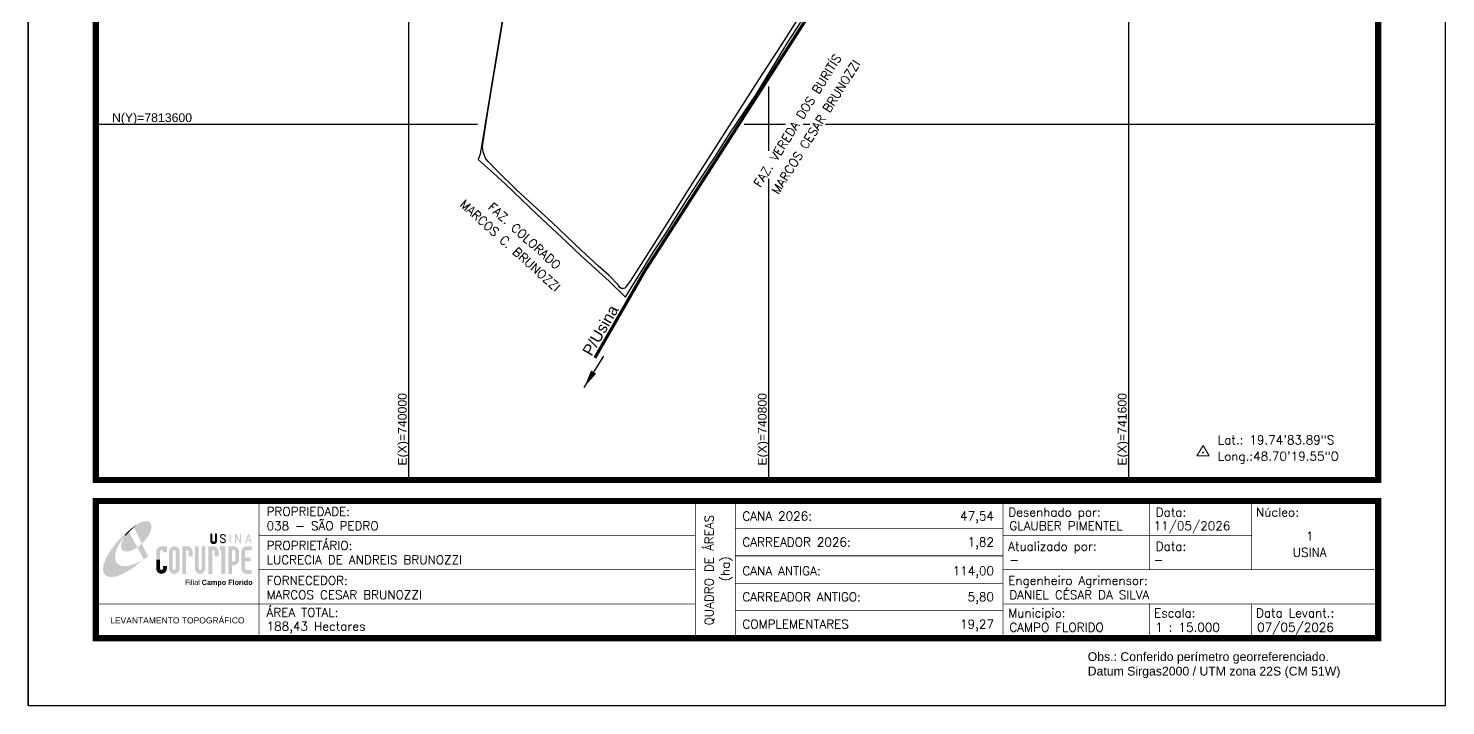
# Model space of a CAD drawing. Header units: millimetres. Extents: x 739154 to 742304, y 7812308 to 7816763.
# Drawn here: x 739154 to 742304, y 7812308 to 7813813 of the extents above; entities that cross this region are included whole.
import ezdxf
from ezdxf.enums import TextEntityAlignment as Align

# ---------------------------------------------------------------- set-up
doc = ezdxf.new("R2010")
doc.units = ezdxf.units.MM
doc.linetypes.add('CENTER2', pattern=[1.125, 0.75, -0.125, 0.125, -0.125])
doc.linetypes.add('LIN0', pattern=[0])
doc.layers.add('01140000038', color=1, linetype='Continuous', lineweight=25)
for name, color, linetype in [('0114000038008', 5, 'Continuous'), ('ESTRADA', 7, 'Continuous'), ('MALHA', 8, 'Continuous'), ('MARGEM', 5, 'Continuous'), ('TEXTO', 7, 'Continuous'), ('TEXTO CONFRONTANTES', 7, 'Continuous'), ('TEXTO DIVERSOS', 7, 'Continuous')]:
    doc.layers.add(name, color=color, linetype=linetype)
doc.styles.add('ARIAL', font='arial.ttf')
doc.styles.add('marcelo', font='arial.ttf')
doc.styles.add('Simplex', font='simplex.shx')
doc.styles.get("Standard").update_dxf_attribs({"font": 'arial.ttf'})
doc.styles.add('tGArial11', font='arial.ttf', dxfattribs={"height": 0.0017})
doc.dimstyles.new('ISO-25', dxfattribs={"dimtxt": 2.5, "dimasz": 2.5, "dimexe": 1.25, "dimexo": 0.625, "dimtad": 1, "dimtxsty": 'Standard', "dimcen": 2.5, "dimadec": 0, "dimazin": 0, "dimtfac": 1, "dimtmove": 0, "dimatfit": 3, "dimfxl": 0, "dimarcsym": 0})

# ---------------------------------------------------------------- blocks, each defined once
blk = doc.blocks.new('A$C78F83FB3')
at = {"layer": 'MARGEM'}
h = blk.add_hatch(color=20, dxfattribs=at)
edge = h.paths.add_edge_path()
edge.add_ellipse((19.49, 23.77), major_axis=(-6.68, -6.67), ratio=0.469426, start_angle=292.73277, end_angle=601.25787)
edge.add_ellipse((22.83, 22.05), major_axis=(12.64, 11.29), ratio=0.457614, start_angle=79.90686, end_angle=107.91393)
edge = h.paths.add_edge_path()
edge.add_ellipse((18.28, 18.7), major_axis=(13.95, 13.59), ratio=0.386848, start_angle=63.96117, end_angle=264.59932)
edge.add_ellipse((22.83, 22.05), major_axis=(12.64, 11.29), ratio=0.457614, start_angle=107.91393, end_angle=245.11815, ccw=False)
edge.add_ellipse((19.49, 23.77), major_axis=(-6.68, -6.67), ratio=0.469426, start_angle=241.25787, end_angle=292.73277, ccw=False)
for color, points in [(20, [(15.46, 26.12), (14.17, 24.81), (14.06, 24.24), (14.39, 23.97), (14.67, 24.54), (19.47, 29.32), (18.48, 28.66), (17.31, 27.78)]), (7, [(58.42, 24.9), (57.9, 24.9), (57.9, 21.73, -0.414214), (57.15, 20.98), (56.84, 20.98, -0.414214), (56.09, 21.73), (56.09, 24.9), (55.57, 24.9), (55.57, 21.73, 0.414214), (56.84, 20.46), (57.15, 20.46, 0.414214), (58.42, 21.73)]), (7, [(61.7, 24.9), (61.23, 24.9, 0.396318), (60.04, 23.78), (60.04, 23.72, 0.151912), (60.39, 22.97), (60.46, 22.92), (62.18, 22), (62.85, 21.83, 0.12407), (62.51, 22.42), (60.75, 23.36, -0.13192), (60.56, 23.77, -0.385578), (61.23, 24.37), (61.7, 24.37, -0.414214), (62.37, 23.7), (62.89, 23.7, 0.414214)]), (7, [(62.37, 23.7), (62.89, 23.7, 0.414214), (61.7, 24.9), (61.23, 24.9, 0.396318), (60.04, 23.78), (60.04, 23.72, 0.151912), (60.39, 22.97), (60.46, 22.92), (62.18, 22), (62.18, 22, -0.131921), (62.37, 21.59, -0.385578), (61.7, 20.98), (61.23, 20.98, -0.414214), (60.56, 21.65), (60.04, 21.65, 0.414214), (61.23, 20.46), (61.7, 20.46, 0.402546), (62.89, 21.61, 0.165292), (62.51, 22.42), (60.75, 23.36, -0.13192), (60.56, 23.77, -0.385578), (61.23, 24.37), (61.7, 24.37, -0.414214)]), (7, [(30.97, 12.46), (29.13, 12.46), (29.13, 8.21, 1), (34.29, 8.21), (34.29, 9.41), (32.45, 9.41), (32.45, 8.21, -1), (30.97, 8.21)])]:
    blk.add_hatch(color=color, dxfattribs=at).paths.add_polyline_path(points)
h = blk.add_hatch(color=7, dxfattribs=at)
h.paths.add_polyline_path([(65.24, 24.9), (64.72, 24.9), (64.72, 20.46), (65.24, 20.46)])
h.paths.add_polyline_path([(67.38, 20.46), (67.9, 20.46), (67.9, 23.74), (69.74, 20.46), (70.23, 20.46), (70.23, 24.9), (69.71, 24.9), (69.71, 21.58), (67.85, 24.9), (67.38, 24.9)])
h.paths.add_polyline_path([(72.17, 20.46), (72.72, 20.46), (73.14, 21.73), (74.49, 21.73), (74.9, 20.46), (75.45, 20.46), (74, 24.9), (73.62, 24.9)])
h.paths.add_polyline_path([(73.81, 23.8), (74.32, 22.25), (73.31, 22.25)], flags=16)
h = blk.add_hatch(color=7, dxfattribs=at)
h.paths.add_polyline_path([(31.71, 18.93, 0.414214), (29.13, 16.35), (29.13, 12.46), (30.97, 12.46), (30.97, 16.35, -0.414214), (31.71, 17.09), (32.45, 17.09), (32.45, 16.02), (34.29, 16.02), (34.29, 18.93)])
h.paths.add_polyline_path([(44.15, 17.09, -0.414214), (44.89, 16.35), (44.89, 14.1), (46.72, 14.1), (46.72, 16.17, 0.433937), (44.15, 18.93), (41.77, 18.93), (41.77, 12.46), (43.61, 12.46), (43.61, 17.09)])
h.paths.add_polyline_path([(43.61, 12.46), (41.77, 12.46), (41.77, 5.62), (43.61, 5.62)])
h.paths.add_polyline_path([(47.92, 12.46), (49.75, 12.46), (49.75, 18.93), (47.92, 18.93)])
h.paths.add_polyline_path([(52.91, 18.93), (51.08, 18.93), (51.08, 12.46), (52.91, 12.46)])
h.paths.add_polyline_path([(51.08, 8.12, -1), (49.75, 8.12), (49.75, 12.46), (47.92, 12.46), (47.92, 8.12, 1), (52.91, 8.12), (52.91, 12.46), (51.08, 12.46)])
h.paths.add_polyline_path([(54.41, 12.46), (56.25, 12.46), (56.25, 17.09), (56.79, 17.09, -0.414214), (57.53, 16.35), (57.53, 14.1), (59.36, 14.1), (59.36, 16.17, 0.433937), (56.79, 18.93), (54.41, 18.93)])
h.paths.add_polyline_path([(56.25, 12.46), (54.41, 12.46), (54.41, 5.62), (56.25, 5.62)])
h.paths.add_polyline_path([(60.73, 12.46), (62.58, 12.46), (62.58, 18.93), (60.02, 18.93), (60.02, 17.08), (60.73, 17.08)])
h.paths.add_polyline_path([(62.58, 12.46), (60.73, 12.46), (60.73, 5.62), (62.58, 5.62)])
h.paths.add_polyline_path([(64.06, 12.46), (65.82, 12.46), (65.82, 17.17), (66.66, 17.17, -0.450417), (67.48, 16.25), (67.48, 12.46), (69.24, 12.46, 0.002307), (69.24, 12.48, 0.005282), (69.23, 12.54, -0.000938), (69.23, 12.53), (69.23, 16.17, 0.433937), (66.66, 18.93), (64.06, 18.93)])
h.paths.add_polyline_path([(64.06, 5.62), (65.82, 5.62), (65.82, 9.77), (66.66, 9.77, 0.426056), (69.24, 12.46), (67.48, 12.46), (67.48, 12.45, -0.450417), (66.66, 11.53), (65.82, 11.53), (65.82, 12.46), (64.06, 12.46)])
h.paths.add_polyline_path([(70.37, 12.46), (74.87, 12.46), (74.87, 13.44), (72.21, 13.44), (72.21, 16.35, -0.414214), (72.95, 17.09), (75.38, 17.09), (75.38, 18.93), (72.95, 18.93, 0.414214), (70.37, 16.35)])
h.paths.add_polyline_path([(72.21, 11.62), (74.87, 11.62), (74.87, 12.46), (70.37, 12.46), (70.37, 8.21, 0.414214), (72.95, 5.62), (75.38, 5.62), (75.38, 7.47), (72.95, 7.47, -0.414214), (72.21, 8.21)])
h = blk.add_hatch(color=7, dxfattribs=at)
h.paths.add_polyline_path([(35.29, 16.35), (35.29, 8.21, 1), (40.46, 8.21, 0.016978), (40.45, 8.38), (40.45, 16.17, 0.433937), (37.88, 18.93), (37.87, 18.93, 0.41391)])
h.paths.add_polyline_path([(38.62, 16.35), (38.62, 8.21, -1), (37.13, 8.21), (37.13, 16.35, -1)], flags=16)
at = {"layer": 'MARGEM', "color": 7}
blk.add_lwpolyline([(58.42, 24.9), (57.9, 24.9), (57.9, 21.73, -0.414214), (57.15, 20.98), (56.84, 20.98, -0.414214), (56.09, 21.73), (56.09, 24.9), (55.57, 24.9), (55.57, 21.73, 0.414214), (56.84, 20.46), (57.15, 20.46, 0.414214), (58.42, 21.73), (58.42, 24.9)], format="xyb", close=True, dxfattribs=at)
at = {"layer": 'MARGEM', "color": 252, "insert": (43.05, 2.72), "char_height": 2.5, "attachment_point": 1, "style": 'ARIAL'}
blk.add_mtext_dynamic_manual_height_columns('Filial {\\fArial|b1|i0|c0|p34;Campo Florido}', width=33.0271, gutter_width=2.46, heights=[2.95], dxfattribs=at)

msp = doc.modelspace()

# ---------------------------------------------------------------- linework, layer by layer
at = {"layer": '01140000038', "color": 1}
msp.add_lwpolyline([(740233.2, 7813988.1), (740158, 7813533.6), (740154, 7813521.3), (740167.7, 7813509.1), (740187.8, 7813491.1), (740214.2, 7813466.7), (740285.7, 7813398.7), (740318.3, 7813368.2), (740350, 7813338.2), (740383, 7813307.3), (740444.7, 7813251.1), (740481.3, 7813215.9), (740500.1, 7813246.2), (740519.5, 7813277.5), (740543.8, 7813316.2), (740570.3, 7813356.6), (740593.6, 7813394.2), (740618, 7813433.3), (740646.7, 7813476.3), (740680.1, 7813527), (740714, 7813580.9), (740746.1, 7813629.1), (740769.9, 7813664.1), (740793.2, 7813701.2), (740818.4, 7813742.7), (740842.1, 7813782), (740861.6, 7813812.2), (740878.5, 7813838.6)], dxfattribs=at)
at = {"layer": '0114000038008'}
msp.add_lwpolyline([(740864.4, 7813834.1), (740827.8, 7813777), (740775.6, 7813696.2), (740619.1, 7813452.2), (740544.3, 7813333.1), (740491.7, 7813251.3), (740482.7, 7813239), (740479.7, 7813235.9), (740476.5, 7813234.8), (740472.1, 7813235.1), (740468.8, 7813237.3), (740464.9, 7813242.6), (740445.1, 7813263.6), (740420.5, 7813285.5), (740383.6, 7813319.5), (740318, 7813381.8), (740267.4, 7813427.9), (740238.7, 7813454.3), (740195.6, 7813497.4), (740176.3, 7813516.9), (740171, 7813523.2), (740167.5, 7813530.2), (740164.7, 7813538.5), (740163.8, 7813544.8), (740163.4, 7813550.5), (740174.3, 7813623), (740188.1, 7813704.8), (740200.6, 7813779.2), (740210.1, 7813838.6)], dxfattribs=at)
at = {"layer": 'ESTRADA', "color": 7, "linetype": 'CENTER2', "ltscale": 80, "const_width": 7}
msp.add_lwpolyline([(740413.2, 7813080.7), (740524, 7813273.7), (740652.2, 7813473.3), (740837.8, 7813762.9), (740881, 7813830.4), (740898.5, 7813857.6), (740917.3, 7813880.5), (740944, 7813904.8), (741066, 7813999), (741193.2, 7814095.3), (741321, 7814191.3), (741619.4, 7814413.2)], dxfattribs=at)
at = {"layer": 'MALHA', "color": 8}
for p, q in [((740000, 7812809.2), (740000, 7816612.6)), ((741600, 7812809.2), (741600, 7814365.3)), ((740800, 7813541), (740800, 7813683.9)), ((739304, 7813600), (740152.2, 7813600)), ((740744.7, 7813600), (740836.9, 7813600)), ((740875.8, 7813600), (740891, 7813600)), ((740925.5, 7813600), (742154, 7813600)), ((740800, 7812809.2), (740800, 7813478.8))]:
    msp.add_line(p, q, dxfattribs=at)
at = {"layer": 'MARGEM', "color": 174, "linetype": 'LIN0'}
msp.add_line((739154, 7812307.6), (739154, 7816762.6), dxfattribs=at)
at = {"layer": 'MARGEM', "color": 174, "linetype": 'LIN0', "flags": 128}
msp.add_lwpolyline([(742304, 7812307.6), (742304, 7816762.6), (739154, 7816762.6), (739154, 7812307.6)], close=True, dxfattribs=at)
at = {"layer": 'MARGEM', "color": 174, "linetype": 'LIN0', "const_width": 13.6, "flags": 128}
for points in [[(742154, 7812809.2), (742154, 7816612.6), (739304, 7816612.6), (739304, 7812809.2)], [(739304, 7812762.6), (742154, 7812762.6), (742154, 7812457.6), (739304, 7812457.6)]]:
    msp.add_lwpolyline(points, close=True, dxfattribs=at)
at = {"layer": 'MARGEM', "color": 174, "linetype": 'LIN0', "flags": 128}
for points, const_width in [([(739666.4, 7812762.6), (739666.4, 7812457.6)], 1.51), ([(739666.4, 7812762.6), (739666.4, 7812460.4)], 1.5), ([(740636.2, 7812762.6), (740636.2, 7812461.3)], 1.51), ([(740725.1, 7812762.6), (740725.1, 7812461.3)], 1.51), ([(741320.1, 7812762.6), (741320.1, 7812461.3)], 1.51), ([(741645.5, 7812610.1), (741645.5, 7812762.6)], 1.51), ([(741873.1, 7812610.1), (741873.1, 7812762.6)], 1.51), ([(740725.1, 7812701.6), (741320.1, 7812701.6)], 1.51), ([(739666.4, 7812686.3), (740636.2, 7812686.3)], 1.51), ([(741320.1, 7812686.3), (741873.1, 7812686.3)], 1.51), ([(740725.1, 7812640.6), (741320.1, 7812640.6)], 1.51), ([(739666.4, 7812610.1), (740636.2, 7812610.1)], 1.51), ([(741320.1, 7812610.1), (742154.3, 7812610.1)], 1.51), ([(740725.1, 7812579.6), (741320.1, 7812579.6)], 1.51), ([(739304, 7812533.8), (740636.2, 7812533.8)], 1.51), ([(740725.1, 7812518.6), (741320.1, 7812518.6)], 1.51), ([(741320.1, 7812533.8), (742154.1, 7812533.8)], 1.51), ([(741645.5, 7812533.8), (741645.5, 7812458.3)], 1.51), ([(741873.1, 7812533.8), (741873.1, 7812458.3)], 1.51)]:
    msp.add_lwpolyline(points, dxfattribs=dict(at, const_width=const_width))
at = {"layer": 'TEXTO', "color": 7, "lineweight": 9, "flags": 128}
msp.add_lwpolyline([(741751.3, 7812862.6), (741778.4, 7812862.6), (741764.8, 7812886.1)], close=True, dxfattribs=at)
at = {"layer": 'TEXTO', "color": 7, "lineweight": 9, "const_width": 2.12, "flags": 128}
msp.add_lwpolyline([(741763.8, 7812870.4, -1), (741765.9, 7812870.4, -1)], format="xyb", close=True, dxfattribs=at)

# ---------------------------------------------------------------- block references
at = {"layer": 'MARGEM', "linetype": 'ByBlock', "xscale": 4.587008144540712, "yscale": 4.587008144540712, "zscale": 4.587008144540712}
msp.add_blockref('A$C78F83FB3', (739304.6, 7812574.8), dxfattribs=at)

# ---------------------------------------------------------------- texts
at = {"layer": 'MALHA'}
msp.add_text('N(Y)=7813600', height=19.5, dxfattribs=at).set_placement((739517.9, 7813614.5), align=Align.MIDDLE_RIGHT)
for s, p in [('E(X)=740000', (739985.1, 7813002.5)), ('E(X)=740800', (740785.1, 7813002.5)), ('E(X)=741600', (741585.1, 7813002.5))]:
    msp.add_text(s, height=19.5, rotation=90, dxfattribs=at).set_placement(p, align=Align.MIDDLE_RIGHT)
at = {"layer": 'MARGEM', "color": 7, "linetype": 'Continuous', "lineweight": 9}
for s, style, p in [('PROPRIEDADE:', 'Simplex', (739683.5, 7812748.9)), ('Desenhado por:', 'Simplex', (741331.9, 7812747.4)), ('Data:', 'Simplex', (741659.8, 7812747.4)), ('Núcleo:', 'Simplex', (741882.6, 7812747.4)), ('PROPRIETÁRIO:', 'Simplex', (739683.5, 7812673.3)), ('Atualizado por:', 'Simplex', (741331.9, 7812671.5)), ('Data:', 'Simplex', (741659.8, 7812671.5)), ('FORNECEDOR:', 'Simplex', (739683.5, 7812595.5)), ('Engenheiro Agrimensor:', 'Simplex', (741331.9, 7812595.5)), ('ÁREA TOTAL:', 'Simplex', (739683.5, 7812524.5)), ('Municipio:', 'Simplex', (741331.9, 7812523.3)), ('Escala:', 'Simplex', (741656, 7812523.3)), ('Data Levant.:', 'Simplex', (741882.6, 7812523.3)), ('Obs.: Conferido perímetro georreferenciado.', 'marcelo', (741508.5, 7812426.3)), ('Datum Sirgas2000 / UTM zona 22S (CM 51W)', 'marcelo', (741508.5, 7812394.1))]:
    msp.add_text(s, height=19.5, dxfattribs=dict(at, style=style)).set_placement(p, align=Align.TOP_LEFT)
at = {"layer": 'MARGEM', "color": 7, "linetype": 'Continuous', "style": 'Simplex'}
for s, p in [('QUADRO DE ÁREAS', (740667.1, 7812608.7)), ('(ha)', (740702.7, 7812611.7))]:
    msp.add_text(s, height=19.5, rotation=90, dxfattribs=at).set_placement(p, align=Align.MIDDLE_CENTER)
for s, p in [('CANA 2026:', (740741, 7812738.8)), ('038 - SÃO PEDRO', (739683.5, 7812717.1)), ('GLAUBER PIMENTEL', (741334.4, 7812717.1)), ('11/05/2026', (741655, 7812717.1)), ('CARREADOR 2026:', (740741, 7812681)), ('LUCRECIA DE ANDREIS BRUNOZZI', (739683.5, 7812641.5)), ('-', (741334.4, 7812641.5)), ('-', (741655, 7812641.5)), ('CANA ANTIGA:', (740741, 7812616.8)), ('DANIEL CÉSAR DA SILVA', (741334.4, 7812563.7)), ('MARCOS CESAR BRUNOZZI', (739683.5, 7812563.7)), ('CARREADOR ANTIGO:', (740741, 7812559)), ('188,43 Hectares', (739683.5, 7812493.8)), ('COMPLEMENTARES', (740741, 7812498.6)), ('CAMPO FLORIDO', (741334.4, 7812491.5)), ('1 : 15.000', (741658.5, 7812491.5)), ('07/05/2026', (741885.1, 7812491.5))]:
    msp.add_text(s, height=19.5, dxfattribs=at).set_placement(p, align=Align.TOP_LEFT)
for s, p in [('47,54', (741300.1, 7812738.8)), ('1,82', (741300.1, 7812681)), ('114,00', (741300.1, 7812616.8)), ('5,80', (741300.1, 7812559)), ('19,27', (741300.1, 7812498.6))]:
    msp.add_text(s, height=19.5, dxfattribs=at).set_placement(p, align=Align.TOP_RIGHT)
for s, p in [('1', (742001.8, 7812684.3)), ('USINA', (742001.8, 7812648.3))]:
    msp.add_text(s, height=19.5, dxfattribs=at).set_placement(p, align=Align.MIDDLE_CENTER)
at = {"layer": 'MARGEM', "color": 7, "linetype": 'ByBlock'}
msp.add_text('LEVANTAMENTO TOPOGRÁFICO', height=13.5, dxfattribs=at).set_placement((739485.2, 7812497.1), align=Align.MIDDLE_CENTER)
at = {"layer": 'TEXTO', "linetype": 'ByBlock', "style": 'Simplex'}
for s, p in [('Lat.: 19.74\'83.89"S', (741797.6, 7812888.4, 985.2)), ('Long.:48.70\'19.55"O', (741797.6, 7812852.2, 985.2))]:
    msp.add_text(s, height=19.5, dxfattribs=at).set_placement(p)
at = {"layer": 'TEXTO CONFRONTANTES', "linetype": 'Continuous', "style": 'Simplex'}
for s, rotation, p in [('FAZ. VEREDA DOS BURITÍS', 57.9724, (740781.1, 7813457.8)), ('MARCOS CESAR BRUNOZZI', 57.9724, (740820.9, 7813442)), ('MARCOS C. BRUNOZZI', 317.9629, (740111.2, 7813419.6)), ('FAZ. COLORADO', 317.9629, (740173.9, 7813413.2))]:
    msp.add_text(s, height=19.5, rotation=rotation, dxfattribs=at).set_placement(p)
at = {"layer": 'TEXTO DIVERSOS', "color": 7, "style": 'tGArial11'}
msp.add_text('P/Usina', height=25, rotation=59.9352, dxfattribs=at).set_placement((740405.7, 7813082.7))

# ---------------------------------------------------------------- leaders
at = {"layer": 'TEXTO DIVERSOS'}
msp.add_leader([(740389.2, 7813015.1), (740432.7, 7813084.7)], dimstyle='ISO-25', override={"dimasz": 40, "dimzin": 0}, dxfattribs=at)

doc.saveas('drawing.dxf')
